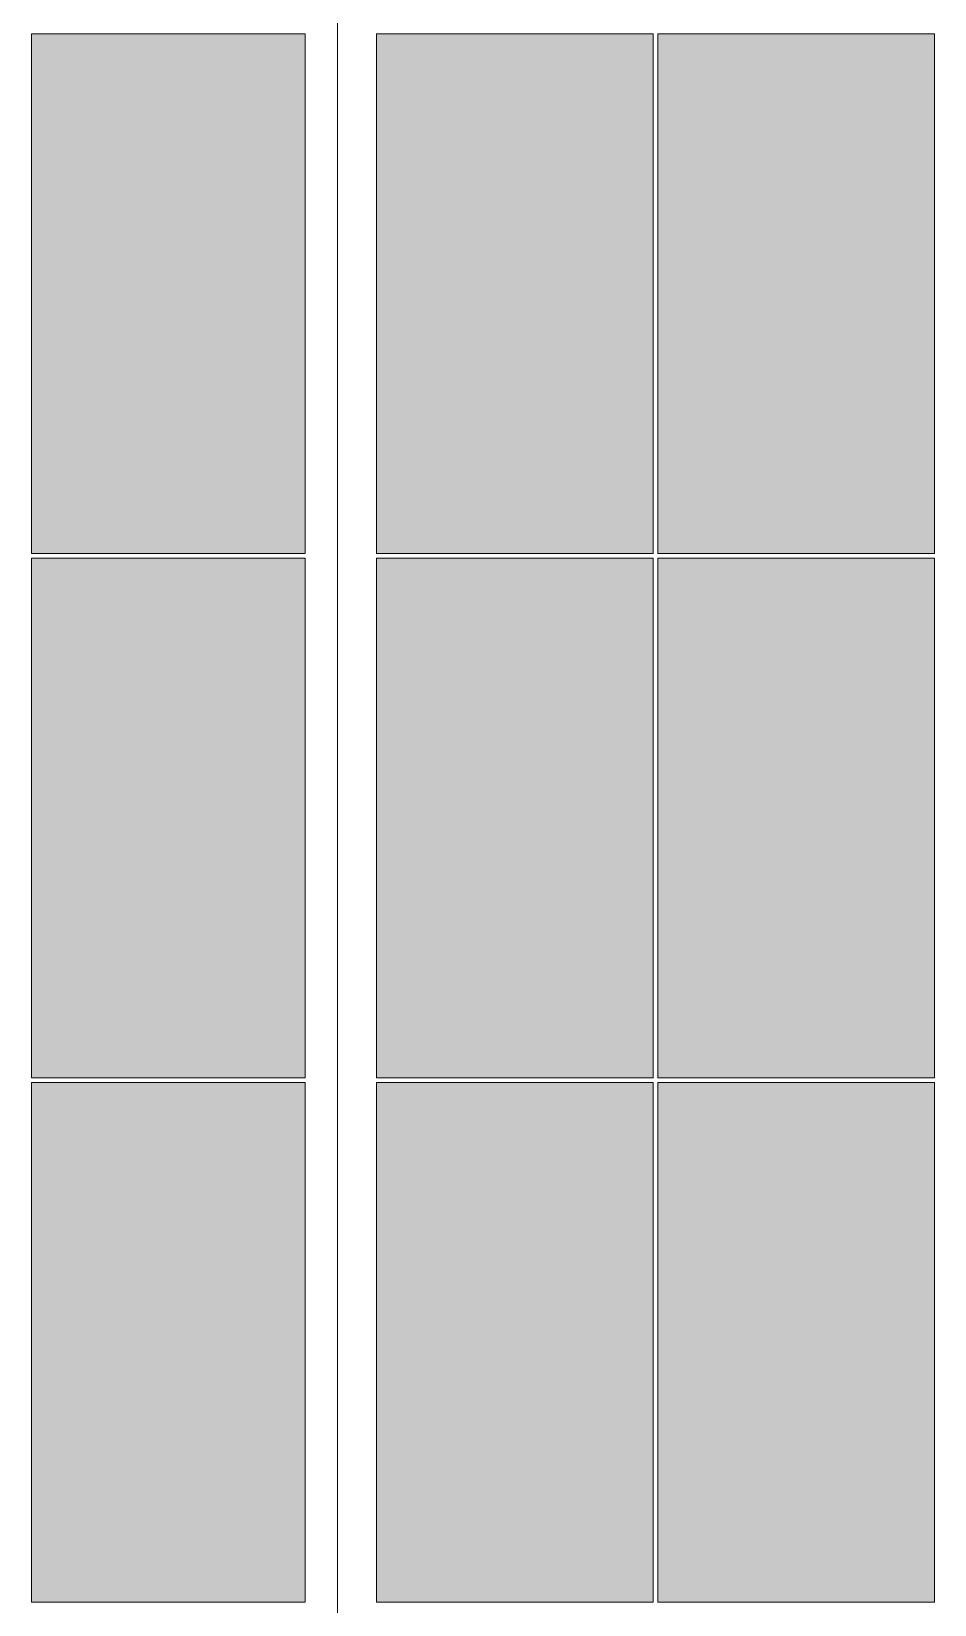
# Model space of a CAD drawing. Header units: metres. Extents: x -5 to 126, y -7 to 102.
# Drawn here: x 19.57 to 23.71, y 7.09 to 14.31 of the extents above; entities that cross this region are included whole.
import ezdxf

# ---------------------------------------------------------------- set-up
doc = ezdxf.new("R2010")
doc.units = ezdxf.units.M
doc.header["$LTSCALE"] = 0.5
doc.layers.add('02_ГРАНІ_ПОКРІВЛІ', color=7, linetype='Continuous', true_color=0x9aa5ae)
doc.layers.add('50_В1_МОДУЛІ_ДАХ', color=7, linetype='Continuous', true_color=0x2a5db0)

msp = doc.modelspace()

# ---------------------------------------------------------------- hatches: boundary and pattern name
at = {"layer": '50_В1_МОДУЛІ_ДАХ', "true_color": 0xcfe0f5}
h = msp.add_hatch(color=7, dxfattribs=at)
h.dxf.hatch_style = 1
h.paths.add_polyline_path([(19.566, 11.914), (20.823, 11.914), (20.823, 14.298), (19.566, 14.298)])
h = msp.add_hatch(color=7, dxfattribs=at)
h.dxf.hatch_style = 1
h.paths.add_polyline_path([(21.149, 11.914), (22.419, 11.914), (22.419, 14.298), (21.149, 14.298)])
h = msp.add_hatch(color=7, dxfattribs=at)
h.dxf.hatch_style = 1
h.paths.add_polyline_path([(22.441, 11.914), (23.711, 11.914), (23.711, 14.298), (22.441, 14.298)])
h = msp.add_hatch(color=7, dxfattribs=at)
h.dxf.hatch_style = 1
h.paths.add_polyline_path([(19.566, 9.508), (20.823, 9.508), (20.823, 11.892), (19.566, 11.892)])
h = msp.add_hatch(color=7, dxfattribs=at)
h.dxf.hatch_style = 1
h.paths.add_polyline_path([(21.149, 9.508), (22.419, 9.508), (22.419, 11.892), (21.149, 11.892)])
h = msp.add_hatch(color=7, dxfattribs=at)
h.dxf.hatch_style = 1
h.paths.add_polyline_path([(22.441, 9.508), (23.711, 9.508), (23.711, 11.892), (22.441, 11.892)])
h = msp.add_hatch(color=7, dxfattribs=at)
h.dxf.hatch_style = 1
h.paths.add_polyline_path([(19.566, 7.102), (20.823, 7.102), (20.823, 9.486), (19.566, 9.486)])
h = msp.add_hatch(color=7, dxfattribs=at)
h.dxf.hatch_style = 1
h.paths.add_polyline_path([(21.149, 7.102), (22.419, 7.102), (22.419, 9.486), (21.149, 9.486)])
h = msp.add_hatch(color=7, dxfattribs=at)
h.dxf.hatch_style = 1
h.paths.add_polyline_path([(22.441, 7.102), (23.711, 7.102), (23.711, 9.486), (22.441, 9.486)])

# ---------------------------------------------------------------- linework, layer by layer
at = {"layer": '02_ГРАНІ_ПОКРІВЛІ', "linetype": 'CONTINUOUS', "lineweight": 9}
msp.add_lwpolyline([(20.97, -0.25), (20.97, 96.34)], dxfattribs=at)
at = {"layer": '50_В1_МОДУЛІ_ДАХ', "linetype": 'CONTINUOUS', "lineweight": 9}
for points in [[(19.566, 11.914), (20.823, 11.914), (20.823, 14.298), (19.566, 14.298)], [(21.149, 11.914), (22.419, 11.914), (22.419, 14.298), (21.149, 14.298)], [(22.441, 11.914), (23.711, 11.914), (23.711, 14.298), (22.441, 14.298)], [(19.566, 9.508), (20.823, 9.508), (20.823, 11.892), (19.566, 11.892)], [(21.149, 9.508), (22.419, 9.508), (22.419, 11.892), (21.149, 11.892)], [(22.441, 9.508), (23.711, 9.508), (23.711, 11.892), (22.441, 11.892)], [(19.566, 7.102), (20.823, 7.102), (20.823, 9.486), (19.566, 9.486)], [(21.149, 7.102), (22.419, 7.102), (22.419, 9.486), (21.149, 9.486)], [(22.441, 7.102), (23.711, 7.102), (23.711, 9.486), (22.441, 9.486)]]:
    msp.add_lwpolyline(points, close=True, dxfattribs=at)

doc.saveas('drawing.dxf')
